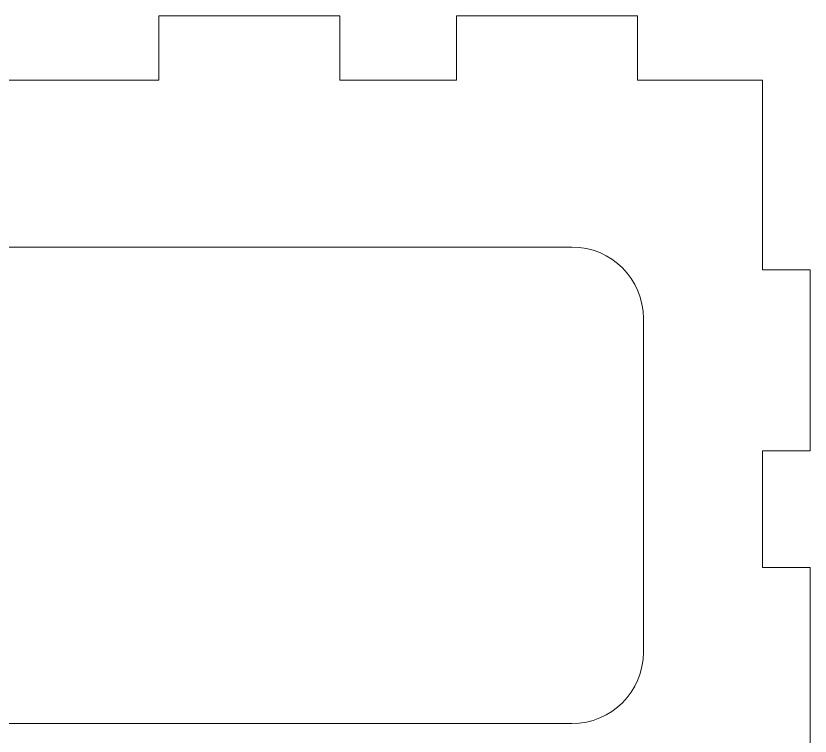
# Model space of a CAD drawing. Header units: inches. Extents: x -6.4 to 14.8, y -4.4 to 7.6.
# Drawn here: x 11.464 to 14.8, y -1.522 to 1.5 of the extents above; entities that cross this region are included whole.
import ezdxf

# ---------------------------------------------------------------- set-up
doc = ezdxf.new("R2010")
doc.units = ezdxf.units.IN
doc.header["$MEASUREMENT"] = 0

msp = doc.modelspace()

# ---------------------------------------------------------------- linework, layer by layer
at = {"color": 1, "linetype": 'Continuous', "lineweight": 5}
for p, q in [((12.8248, 1.5001), (12.0648, 1.5001)), ((12.0648, 1.5001), (12.0648, 1.2301)), ((12.8248, 1.2301), (12.8248, 1.5001)), ((14.0748, 1.5001), (13.3148, 1.5001)), ((13.3148, 1.5001), (13.3148, 1.2301)), ((14.0748, 1.2301), (14.0748, 1.5001)), ((12.0648, 1.2301), (10.9548, 1.2301)), ((13.3148, 1.2301), (12.8248, 1.2301)), ((14.5998, 1.2301), (14.0748, 1.2301)), ((14.5998, 0.4351), (14.5998, 1.2301)), ((13.7998, 0.5301), (9.2198, 0.5301)), ((14.7998, 0.4351), (14.5998, 0.4351)), ((14.7998, -0.3249), (14.7998, 0.4351)), ((14.0998, -1.1699), (14.0998, 0.2301)), ((14.5998, -0.8149), (14.5998, -0.3249)), ((14.5998, -0.3249), (14.7998, -0.3249)), ((14.7998, -0.8149), (14.5998, -0.8149)), ((14.7998, -1.5749), (14.7998, -0.8149)), ((9.2198, -1.4699), (13.7998, -1.4699))]:
    msp.add_line(p, q, dxfattribs=at)
for centre, start, end in [((13.7998, 0.2301), 0, 90), ((13.7998, -1.1699), 270, 0)]:
    msp.add_arc(centre, 0.3, start, end, dxfattribs=at)

doc.saveas('drawing.dxf')
